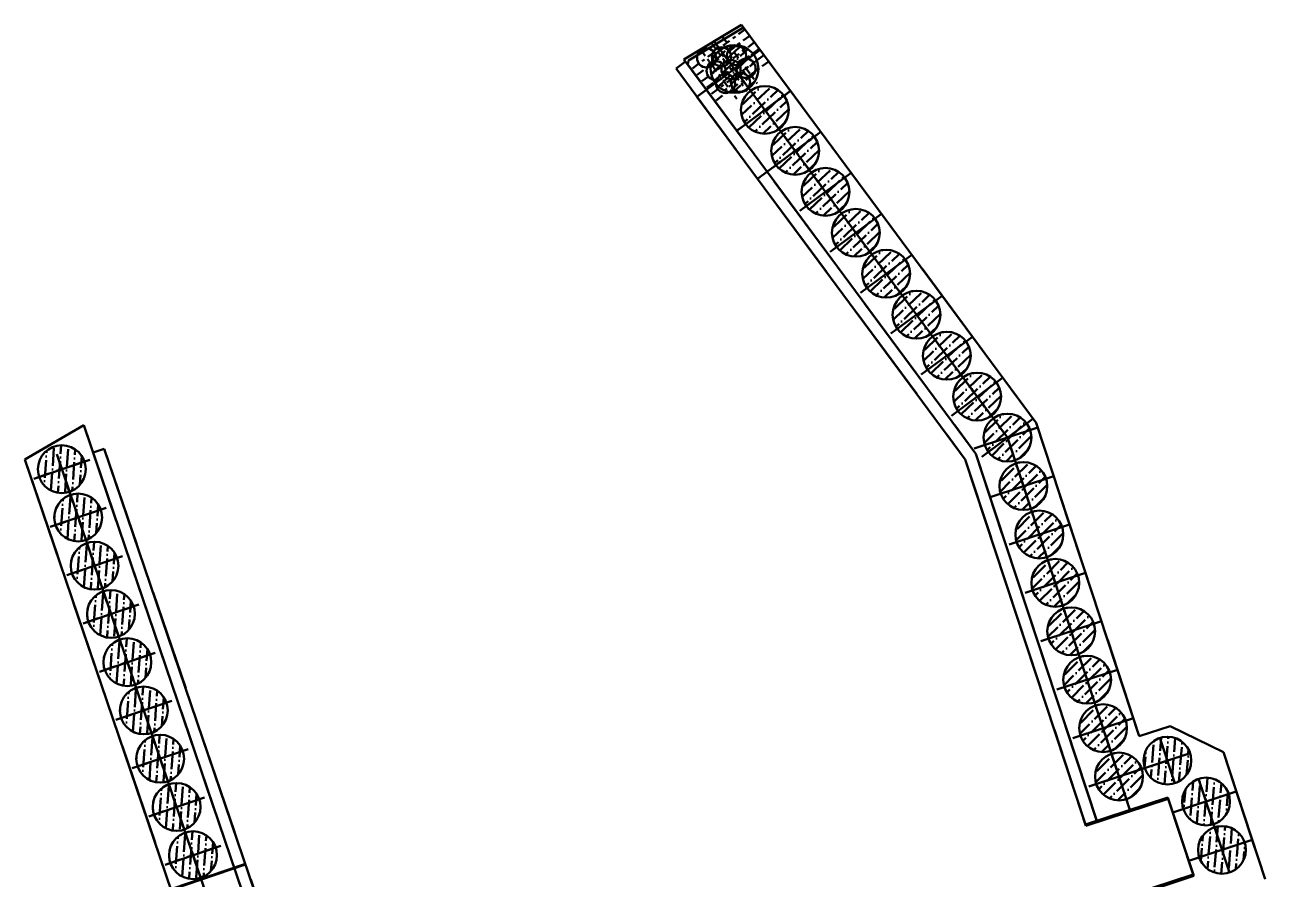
# Model space of a CAD drawing. Extents: x 9773 to 10136, y 10676 to 11757.
# Drawn here: x 10044.08 to 10083.01, y 10863.95 to 10890.78 of the extents above; entities that cross this region are included whole.
import ezdxf

# ---------------------------------------------------------------- set-up
doc = ezdxf.new("R2010")
doc.units = 0
for name, pattern in [('CONTI', [0]), ('DASHDOT', [1, 0.5, -0.25, 0, -0.25]), ('HIDDEN2', [4.7625, 3.175, -1.5875])]:
    doc.linetypes.add(name, pattern=pattern)
for name, color, linetype, lineweight in [('HATCH', 8, 'Continuous', 0), ('OSI', 3, 'DASHDOT', 9), ('SIZE', 142, 'Continuous', 9), ('ПС', 5, 'Continuous', 40)]:
    doc.layers.add(name, color=color, linetype=linetype, lineweight=lineweight)
doc.layers.add('HIDDEN', color=6, linetype='HIDDEN2')
doc.layers.add('PILE_HID', color=40, linetype='CONTI')
pattern_1 = [(45, (94.16533, -237.66918), (0.1178658616, 0.4321748258), [0.555625, -0.111125, 0, -0.111125])]
pattern_2 = [(45, (94.6661, -239.19096), (0.1178658616, 0.4321748258), [0.555625, -0.111125, 0, -0.111125])]
pattern_3 = [(45, (95.16625, -240.71078), (0.1178658616, 0.4321748258), [0.555625, -0.111125, 0, -0.111125])]
pattern_4 = [(45, (95.66639, -242.2306), (0.1178658616, 0.4321748258), [0.555625, -0.111125, 0, -0.111125])]
pattern_5 = [(45, (96.16652, -243.75043), (0.1178658616, 0.4321748258), [0.555625, -0.111125, 0, -0.111125])]
pattern_6 = [(45, (96.66666, -245.27025), (0.1178658616, 0.4321748258), [0.555625, -0.111125, 0, -0.111125])]
pattern_7 = [(45, (97.1668, -246.79007), (0.1178658616, 0.4321748258), [0.555625, -0.111125, 0, -0.111125])]
pattern_8 = [(45, (97.66694, -248.3099), (0.1178658616, 0.4321748258), [0.555625, -0.111125, 0, -0.111125])]
pattern_9 = [(85.3884369, (9690.96962, -4066.02544), (-0.190259895, 0.4055473015), [0.555625, -0.111125, 0, -0.111125])]

# ---------------------------------------------------------------- blocks, each defined once
blk = doc.blocks.new('45245242')
at = {"layer": 'HATCH', "lineweight": 50}
h = blk.add_hatch(dxfattribs=at)
h.set_pattern_fill('ANSI36', color=5, scale=0.07, angle=-1.415)
h.set_pattern_definition([(43.5849728, (-184.89595, 22.47746), (0.128502204, 0.4291324096), [0.555625, -0.111125, 0, -0.111125])])
h.paths.add_polyline_path([(10067.044, 10888.81, 0.306578), (10066.556, 10888.125, 0.095507), (10066.602, 10887.845), (10067.305, 10888.107)])
h.paths.add_polyline_path([(10067.044, 10888.81), (10067.305, 10888.107), (10068.008, 10888.368, 0.414214)])
h.paths.add_polyline_path([(10068.055, 10888.088, 0.095507), (10068.008, 10888.368), (10067.305, 10888.107), (10067.567, 10887.404, 0.306578)])
h.paths.add_polyline_path([(10067.305, 10888.107), (10066.602, 10887.845, 0.414214), (10067.567, 10887.404)])
h = blk.add_hatch(dxfattribs=at)
h.set_pattern_fill('ANSI36', color=5, scale=0.07, angle=-1.415)
h.set_pattern_definition([(43.5849728, (-183.94409, 21.1914), (0.128502204, 0.4291324096), [0.555625, -0.111125, 0, -0.111125])])
h.paths.add_polyline_path([(10067.996, 10887.524, 0.306578), (10067.507, 10886.839, 0.095507), (10067.554, 10886.559), (10068.257, 10886.821)])
h.paths.add_polyline_path([(10067.996, 10887.524), (10068.257, 10886.821), (10068.96, 10887.082, 0.414214)])
h.paths.add_polyline_path([(10069.007, 10886.802, 0.095507), (10068.96, 10887.082), (10068.257, 10886.821), (10068.519, 10886.118, 0.306578)])
h.paths.add_polyline_path([(10068.257, 10886.821), (10067.554, 10886.559, 0.414214), (10068.519, 10886.118)])
h = blk.add_hatch(dxfattribs=at)
h.set_pattern_fill('ANSI36', color=5, scale=0.07, angle=-1.415)
h.set_pattern_definition([(43.5849728, (-182.99222, 19.90534), (0.128502204, 0.4291324096), [0.555625, -0.111125, 0, -0.111125])])
h.paths.add_polyline_path([(10068.948, 10886.238, 0.306578), (10068.459, 10885.553, 0.095507), (10068.506, 10885.273), (10069.209, 10885.535)])
h.paths.add_polyline_path([(10068.948, 10886.238), (10069.209, 10885.535), (10069.912, 10885.796, 0.414214)])
h.paths.add_polyline_path([(10069.959, 10885.516, 0.095507), (10069.912, 10885.796), (10069.209, 10885.535), (10069.471, 10884.832, 0.306578)])
h.paths.add_polyline_path([(10069.209, 10885.535), (10068.506, 10885.273, 0.414214), (10069.471, 10884.832)])
h = blk.add_hatch(dxfattribs=at)
h.set_pattern_fill('ANSI36', color=5, scale=0.07, angle=-1.415)
h.set_pattern_definition([(43.5849728, (-182.04035, 18.61928), (0.128502204, 0.4291324096), [0.555625, -0.111125, 0, -0.111125])])
h.paths.add_polyline_path([(10069.899, 10884.952, 0.306578), (10069.411, 10884.267, 0.095507), (10069.458, 10883.987), (10070.161, 10884.249)])
h.paths.add_polyline_path([(10069.899, 10884.952), (10070.161, 10884.249), (10070.864, 10884.51, 0.414214)])
h.paths.add_polyline_path([(10070.911, 10884.23, 0.095507), (10070.864, 10884.51), (10070.161, 10884.249), (10070.423, 10883.546, 0.306578)])
h.paths.add_polyline_path([(10070.161, 10884.249), (10069.458, 10883.987, 0.414214), (10070.423, 10883.546)])
h = blk.add_hatch(dxfattribs=at)
h.set_pattern_fill('ANSI36', color=5, scale=0.07, angle=-1.415)
h.set_pattern_definition([(43.5849728, (-181.08848, 17.33322), (0.128502204, 0.4291324096), [0.555625, -0.111125, 0, -0.111125])])
h.paths.add_polyline_path([(10070.851, 10883.665, 0.306578), (10070.363, 10882.981, 0.095507), (10070.41, 10882.701), (10071.113, 10882.963)])
h.paths.add_polyline_path([(10070.851, 10883.665), (10071.113, 10882.963), (10071.816, 10883.224, 0.414214)])
h.paths.add_polyline_path([(10071.863, 10882.944, 0.095507), (10071.816, 10883.224), (10071.113, 10882.963), (10071.374, 10882.26, 0.306578)])
h.paths.add_polyline_path([(10071.113, 10882.963), (10070.41, 10882.701, 0.414214), (10071.374, 10882.26)])
h = blk.add_hatch(dxfattribs=at)
h.set_pattern_fill('ANSI36', color=5, scale=0.07, angle=-1.415)
h.set_pattern_definition([(43.5849728, (-180.1366, 16.04717), (0.128502204, 0.4291324096), [0.555625, -0.111125, 0, -0.111125])])
h.paths.add_polyline_path([(10071.803, 10882.379, 0.306578), (10071.315, 10881.695, 0.095507), (10071.362, 10881.415), (10072.065, 10881.677)])
h.paths.add_polyline_path([(10071.803, 10882.379), (10072.065, 10881.677), (10072.768, 10881.938, 0.414214)])
h.paths.add_polyline_path([(10072.815, 10881.658, 0.095507), (10072.768, 10881.938), (10072.065, 10881.677), (10072.326, 10880.974, 0.306578)])
h.paths.add_polyline_path([(10072.065, 10881.677), (10071.362, 10881.415, 0.414214), (10072.326, 10880.974)])
h = blk.add_hatch(dxfattribs=at)
h.set_pattern_fill('ANSI36', color=5, scale=0.07, angle=-1.415)
h.set_pattern_definition([(43.5849728, (-179.18474, 14.7611), (0.128502204, 0.4291324096), [0.555625, -0.111125, 0, -0.111125])])
h.paths.add_polyline_path([(10072.755, 10881.093, 0.306578), (10072.267, 10880.409, 0.095507), (10072.314, 10880.129), (10073.017, 10880.39)])
h.paths.add_polyline_path([(10072.755, 10881.093), (10073.017, 10880.39), (10073.72, 10880.652, 0.414214)])
h.paths.add_polyline_path([(10073.766, 10880.372, 0.095507), (10073.72, 10880.652), (10073.017, 10880.39), (10073.278, 10879.688, 0.306578)])
h.paths.add_polyline_path([(10073.017, 10880.39), (10072.314, 10880.129, 0.414214), (10073.278, 10879.688)])
h = blk.add_hatch(dxfattribs=at)
h.set_pattern_fill('ANSI36', color=5, scale=0.07, angle=-1.415)
h.set_pattern_definition([(43.5849728, (-178.23287, 13.47505), (0.128502204, 0.4291324096), [0.555625, -0.111125, 0, -0.111125])])
h.paths.add_polyline_path([(10073.707, 10879.807, 0.306578), (10073.219, 10879.123, 0.095507), (10073.266, 10878.843), (10073.968, 10879.104)])
h.paths.add_polyline_path([(10073.707, 10879.807), (10073.968, 10879.104), (10074.671, 10879.366, 0.414214)])
h.paths.add_polyline_path([(10074.718, 10879.086, 0.095507), (10074.671, 10879.366), (10073.968, 10879.104), (10074.23, 10878.401, 0.306578)])
h.paths.add_polyline_path([(10073.968, 10879.104), (10073.266, 10878.843, 0.414214), (10074.23, 10878.401)])
h = blk.add_hatch(dxfattribs=at)
h.set_pattern_fill('ANSI36', color=5, scale=0.07)
h.set_pattern_definition(pattern_1)
h.paths.add_polyline_path([(10074.642, 10878.515, 0.306578), (10074.17, 10877.818, 0.095507), (10074.224, 10877.54), (10074.92, 10877.818)])
h.paths.add_polyline_path([(10074.642, 10878.515), (10074.92, 10877.818), (10075.617, 10878.097, 0.414214)])
h.paths.add_polyline_path([(10075.67, 10877.818, 0.095507), (10075.617, 10878.097), (10074.92, 10877.818), (10075.199, 10877.122, 0.306578)])
h.paths.add_polyline_path([(10074.92, 10877.818), (10074.224, 10877.54, 0.414214), (10075.199, 10877.122)])
h = blk.add_hatch(dxfattribs=at)
h.set_pattern_fill('ANSI36', color=5, scale=0.07, angle=40.9708)
h.set_pattern_definition([(85.970761, (587.0208, -469.32095), (-0.194371767, 0.4035926878), [0.555625, -0.111125, 0, -0.111125])])
h.paths.add_polyline_path([(10045.986, 10876.826, 1), (10044.486, 10876.826, 1)])
h = blk.add_hatch(dxfattribs=at)
h.set_pattern_fill('ANSI36', color=5, scale=0.07)
h.set_pattern_definition(pattern_2)
h.paths.add_polyline_path([(10075.142, 10876.993, 0.306578), (10074.671, 10876.297, 0.095507), (10074.725, 10876.018), (10075.421, 10876.297)])
h.paths.add_polyline_path([(10075.142, 10876.993), (10075.421, 10876.297), (10076.117, 10876.575, 0.414214)])
h.paths.add_polyline_path([(10076.171, 10876.297, 0.095507), (10076.117, 10876.575), (10075.421, 10876.297), (10075.7, 10875.6, 0.306578)])
h.paths.add_polyline_path([(10075.421, 10876.297), (10074.725, 10876.018, 0.414214), (10075.7, 10875.6)])
h = blk.add_hatch(dxfattribs=at)
h.set_pattern_fill('ANSI36', color=5, scale=0.07, angle=40.9708)
h.set_pattern_definition([(85.970761, (587.53572, -470.83583), (-0.194371767, 0.4035926878), [0.555625, -0.111125, 0, -0.111125])])
h.paths.add_polyline_path([(10046.5, 10875.311, 1), (10045, 10875.311, 1)])
h = blk.add_hatch(dxfattribs=at)
h.set_pattern_fill('ANSI36', color=5, scale=0.07)
h.set_pattern_definition(pattern_3)
h.paths.add_polyline_path([(10075.642, 10875.473, 0.306578), (10075.171, 10874.777, 0.095507), (10075.225, 10874.498), (10075.921, 10874.777)])
h.paths.add_polyline_path([(10075.642, 10875.473), (10075.921, 10874.777), (10076.618, 10875.056, 0.414214)])
h.paths.add_polyline_path([(10076.671, 10874.777, 0.095507), (10076.618, 10875.056), (10075.921, 10874.777), (10076.2, 10874.08, 0.306578)])
h.paths.add_polyline_path([(10075.921, 10874.777), (10075.225, 10874.498, 0.414214), (10076.2, 10874.08)])
h = blk.add_hatch(dxfattribs=at)
h.set_pattern_fill('ANSI36', color=5, scale=0.07, angle=40.9708)
h.set_pattern_definition([(85.970761, (588.05064, -472.35071), (-0.194371767, 0.4035926878), [0.555625, -0.111125, 0, -0.111125])])
h.paths.add_polyline_path([(10047.015, 10873.796, 1), (10045.515, 10873.796, 1)])
h = blk.add_hatch(dxfattribs=at)
h.set_pattern_fill('ANSI36', color=5, scale=0.07)
h.set_pattern_definition(pattern_4)
h.paths.add_polyline_path([(10076.143, 10873.953, 0.306578), (10075.671, 10873.257, 0.095507), (10075.725, 10872.978), (10076.421, 10873.257)])
h.paths.add_polyline_path([(10076.143, 10873.953), (10076.421, 10873.257), (10077.118, 10873.536, 0.414214)])
h.paths.add_polyline_path([(10077.171, 10873.257, 0.095507), (10077.118, 10873.536), (10076.421, 10873.257), (10076.7, 10872.561, 0.306578)])
h.paths.add_polyline_path([(10076.421, 10873.257), (10075.725, 10872.978, 0.414214), (10076.7, 10872.561)])
h = blk.add_hatch(dxfattribs=at)
h.set_pattern_fill('ANSI36', color=5, scale=0.07, angle=40.9708)
h.set_pattern_definition([(85.970761, (588.56555, -473.8656), (-0.194371767, 0.4035926878), [0.555625, -0.111125, 0, -0.111125])])
h.paths.add_polyline_path([(10047.53, 10872.281, 1), (10046.03, 10872.281, 1)])
h = blk.add_hatch(dxfattribs=at)
h.set_pattern_fill('ANSI36', color=5, scale=0.07)
h.set_pattern_definition(pattern_5)
h.paths.add_polyline_path([(10076.643, 10872.433, 0.306578), (10076.172, 10871.737, 0.095507), (10076.225, 10871.458), (10076.922, 10871.737)])
h.paths.add_polyline_path([(10076.643, 10872.433), (10076.922, 10871.737), (10077.618, 10872.016, 0.414214)])
h.paths.add_polyline_path([(10077.672, 10871.737, 0.095507), (10077.618, 10872.016), (10076.922, 10871.737), (10077.2, 10871.041, 0.306578)])
h.paths.add_polyline_path([(10076.922, 10871.737), (10076.225, 10871.458, 0.414214), (10077.2, 10871.041)])
h = blk.add_hatch(dxfattribs=at)
h.set_pattern_fill('ANSI36', color=5, scale=0.07, angle=40.9708)
h.set_pattern_definition([(85.970761, (589.08047, -475.38047), (-0.194371767, 0.4035926878), [0.555625, -0.111125, 0, -0.111125])])
h.paths.add_polyline_path([(10048.045, 10870.766, 1), (10046.545, 10870.766, 1)])
h = blk.add_hatch(dxfattribs=at)
h.set_pattern_fill('ANSI36', color=5, scale=0.07)
h.set_pattern_definition(pattern_6)
h.paths.add_polyline_path([(10077.143, 10870.914, 0.306578), (10076.672, 10870.217, 0.095507), (10076.725, 10869.938), (10077.422, 10870.217)])
h.paths.add_polyline_path([(10077.143, 10870.914), (10077.422, 10870.217), (10078.118, 10870.496, 0.414214)])
h.paths.add_polyline_path([(10078.172, 10870.217, 0.095507), (10078.118, 10870.496), (10077.422, 10870.217), (10077.7, 10869.521, 0.306578)])
h.paths.add_polyline_path([(10077.422, 10870.217), (10076.725, 10869.938, 0.414214), (10077.7, 10869.521)])
h = blk.add_hatch(dxfattribs=at)
h.set_pattern_fill('ANSI36', color=5, scale=0.07, angle=40.9708)
h.set_pattern_definition([(85.970761, (589.59539, -476.89535), (-0.194371767, 0.4035926878), [0.555625, -0.111125, 0, -0.111125])])
h.paths.add_polyline_path([(10048.56, 10869.252, 1), (10047.06, 10869.252, 1)])
h = blk.add_hatch(dxfattribs=at)
h.set_pattern_fill('ANSI36', color=5, scale=0.07)
h.set_pattern_definition(pattern_7)
h.paths.add_polyline_path([(10077.643, 10869.394, 0.306578), (10077.172, 10868.697, 0.095507), (10077.226, 10868.419), (10077.922, 10868.697)])
h.paths.add_polyline_path([(10077.643, 10869.394), (10077.922, 10868.697), (10078.618, 10868.976, 0.414214)])
h.paths.add_polyline_path([(10078.672, 10868.697, 0.095507), (10078.618, 10868.976), (10077.922, 10868.697), (10078.201, 10868.001, 0.306578)])
h.paths.add_polyline_path([(10077.922, 10868.697), (10077.226, 10868.419, 0.414214), (10078.201, 10868.001)])
h = blk.add_hatch(dxfattribs=at)
h.set_pattern_fill('ANSI36', color=5, scale=0.07, angle=40.9708)
h.set_pattern_definition([(85.970761, (590.1103, -478.41023), (-0.194371767, 0.4035926878), [0.555625, -0.111125, 0, -0.111125])])
h.paths.add_polyline_path([(10049.075, 10867.737, 1), (10047.575, 10867.737, 1)])
h = blk.add_hatch(dxfattribs=at)
h.set_pattern_fill('ANSI36', color=5, scale=0.07, angle=40.3884)
h.set_pattern_definition(pattern_9)
h.paths.add_polyline_path([(10079.703, 10868.389, -0.306578), (10080.513, 10868.164, -0.095507), (10080.653, 10867.917), (10079.942, 10867.678)])
h.paths.add_polyline_path([(10079.703, 10868.389), (10079.942, 10867.678), (10079.231, 10867.439, -0.414214)])
h.paths.add_polyline_path([(10079.371, 10867.192, -0.095507), (10079.231, 10867.439), (10079.942, 10867.678), (10080.181, 10866.967, -0.306578)])
h.paths.add_polyline_path([(10079.942, 10867.678), (10080.653, 10867.917, -0.414214), (10080.181, 10866.967)])
h = blk.add_hatch(dxfattribs=at)
h.set_pattern_fill('ANSI36', color=5, scale=0.07)
h.set_pattern_definition(pattern_8)
h.paths.add_polyline_path([(10078.143, 10867.874, 0.306578), (10077.672, 10867.178, 0.095507), (10077.726, 10866.899), (10078.422, 10867.178)])
h.paths.add_polyline_path([(10078.143, 10867.874), (10078.422, 10867.178), (10079.118, 10867.456, 0.414214)])
h.paths.add_polyline_path([(10079.172, 10867.178, 0.095507), (10079.118, 10867.456), (10078.422, 10867.178), (10078.701, 10866.481, 0.306578)])
h.paths.add_polyline_path([(10078.422, 10867.178), (10077.726, 10866.899, 0.414214), (10078.701, 10866.481)])
h = blk.add_hatch(dxfattribs=at)
h.set_pattern_fill('ANSI36', color=5, scale=0.07, angle=40.9708)
h.set_pattern_definition([(85.970761, (590.62522, -479.92511), (-0.194371767, 0.4035926878), [0.555625, -0.111125, 0, -0.111125])])
h.paths.add_polyline_path([(10049.59, 10866.222, 1), (10048.09, 10866.222, 1)])
h = blk.add_hatch(dxfattribs=at)
h.set_pattern_fill('ANSI36', color=5, scale=0.07, angle=40.3884)
h.set_pattern_definition(pattern_9)
h.paths.add_polyline_path([(10080.916, 10867.103, -0.306578), (10081.726, 10866.878, -0.095507), (10081.865, 10866.631), (10081.154, 10866.392)])
h.paths.add_polyline_path([(10080.916, 10867.103), (10081.154, 10866.392), (10080.443, 10866.154, -0.414214)])
h.paths.add_polyline_path([(10080.583, 10865.906, -0.095507), (10080.443, 10866.154), (10081.154, 10866.392), (10081.393, 10865.681, -0.306578)])
h.paths.add_polyline_path([(10081.154, 10866.392), (10081.865, 10866.631, -0.414214), (10081.393, 10865.681)])
h = blk.add_hatch(dxfattribs=at)
h.set_pattern_fill('ANSI36', color=5, scale=0.07, angle=40.9708)
h.set_pattern_definition([(85.970761, (591.14014, -481.44), (-0.194371767, 0.4035926878), [0.555625, -0.111125, 0, -0.111125])])
h.paths.add_polyline_path([(10050.105, 10864.707, 1), (10048.605, 10864.707, 1)])
h = blk.add_hatch(dxfattribs=at)
h.set_pattern_fill('ANSI36', color=5, scale=0.07, angle=40.3884)
h.set_pattern_definition(pattern_9)
h.paths.add_polyline_path([(10081.416, 10865.584, -0.306578), (10082.226, 10865.359, -0.095507), (10082.365, 10865.111), (10081.654, 10864.873)])
h.paths.add_polyline_path([(10081.416, 10865.584), (10081.654, 10864.873), (10080.944, 10864.634, -0.414214)])
h.paths.add_polyline_path([(10081.083, 10864.387, -0.095507), (10080.944, 10864.634), (10081.654, 10864.873), (10081.893, 10864.162, -0.306578)])
h.paths.add_polyline_path([(10081.654, 10864.873), (10082.365, 10865.111, -0.414214), (10081.893, 10864.162)])
at = {"layer": 'HIDDEN', "color": 5, "lineweight": 50}
for p, q in [((10064.766, 10889.689), (10066.572, 10890.779)), ((10066.572, 10890.779), (10075.82, 10878.284)), ((10064.815, 10889.623), (10064.518, 10889.402)), ((10064.766, 10889.689), (10073.931, 10877.306)), ((10064.518, 10889.402), (10073.598, 10877.134)), ((10079.059, 10868.44), (10075.82, 10878.284)), ((10044.075, 10877.133), (10045.926, 10878.213)), ((10045.926, 10878.213), (10073.369, 10797.475)), ((10046.22, 10877.348), (10046.57, 10877.467)), ((10046.57, 10877.467), (10073.346, 10798.693)), ((10044.075, 10877.133), (10070.708, 10798.779)), ((10077.385, 10865.626), (10073.598, 10877.134)), ((10077.737, 10865.741), (10073.931, 10877.306)), ((10080.028, 10868.759), (10079.059, 10868.44)), ((10080.028, 10868.759), (10081.698, 10867.94)), ((10081.698, 10867.94), (10083.011, 10863.95)), ((10079.969, 10866.476), (10077.385, 10865.626)), ((10080.75, 10864.101), (10079.969, 10866.476)), ((10048.662, 10863.637), (10051.001, 10864.432)), ((10048.669, 10863.618), (10051.007, 10864.413)), ((10080.75, 10864.101), (10078.166, 10863.251))]:
    blk.add_line(p, q, dxfattribs=at)
at = {"layer": 'OSI', "color": 5, "lineweight": 50, "ltscale": 0.5}
for p, q in [((10066.681, 10890.631), (10064.993, 10889.381)), ((10066.83, 10890.43), (10065.142, 10889.181)), ((10065.97, 10890.415), (10067.068, 10888.932)), ((10065.282, 10890), (10066.425, 10888.456)), ((10066.979, 10890.229), (10065.291, 10888.98)), ((10067.128, 10890.028), (10065.44, 10888.779)), ((10065.626, 10890.208), (10066.746, 10888.694)), ((10065.712, 10890.26), (10074.92, 10877.818)), ((10067.276, 10889.827), (10065.588, 10888.578)), ((10067.425, 10889.626), (10065.737, 10888.377)), ((10068.109, 10888.702), (10066.423, 10887.453)), ((10069.061, 10887.416), (10067.076, 10885.946))]:
    blk.add_line(p, q, dxfattribs=at)
at = {"layer": 'OSI', "color": 5, "lineweight": 50, "ltscale": 5}
for p, q in [((10070.013, 10886.13), (10068.405, 10884.94)), ((10070.965, 10884.844), (10069.357, 10883.654)), ((10071.917, 10883.557), (10070.309, 10882.368)), ((10072.869, 10882.271), (10071.261, 10881.082)), ((10073.82, 10880.985), (10072.213, 10879.796)), ((10074.767, 10879.695), (10073.159, 10878.505)), ((10075.718, 10878.409), (10074.111, 10877.219)), ((10073.875, 10877.474), (10075.87, 10878.131)), ((10078.766, 10866.133), (10074.92, 10877.818)), ((10074.376, 10875.953), (10076.371, 10876.609)), ((10074.971, 10874.464), (10076.871, 10875.089)), ((10075.472, 10872.944), (10077.371, 10873.569)), ((10075.972, 10871.424), (10077.871, 10872.05)), ((10076.472, 10869.905), (10078.372, 10870.53)), ((10076.972, 10868.385), (10078.872, 10869.01)), ((10077.472, 10866.865), (10080.654, 10867.912))]:
    blk.add_line(p, q, dxfattribs=at)
at = {"layer": 'OSI', "color": 5, "lineweight": 50}
for p, q in [((10044.36, 10876.528), (10046.111, 10877.124)), ((10045.076, 10877.295), (10072.328, 10797.121)), ((10044.875, 10875.013), (10046.626, 10875.609)), ((10045.39, 10873.499), (10047.141, 10874.094)), ((10045.905, 10871.984), (10047.656, 10872.579)), ((10046.419, 10870.469), (10048.171, 10871.064)), ((10046.934, 10868.954), (10048.686, 10869.549)), ((10047.449, 10867.439), (10049.201, 10868.034)), ((10047.964, 10865.924), (10049.716, 10866.52)), ((10048.479, 10864.409), (10050.231, 10865.005))]:
    blk.add_line(p, q, dxfattribs=at)
at = {"layer": 'OSI', "color": 5, "lineweight": 50, "ltscale": 10}
for p, q in [((10079.707, 10868.39), (10080.176, 10866.965)), ((10080.92, 10867.105), (10081.889, 10864.16)), ((10082.104, 10866.705), (10080.109, 10866.049)), ((10082.604, 10865.185), (10080.61, 10864.529))]:
    blk.add_line(p, q, dxfattribs=at)
at = {"layer": 'PILE_HID', "color": 5, "lineweight": 50}
for centre in [(10065.476, 10889.738), (10065.946, 10889.775), (10066.416, 10889.812), (10065.773, 10889.337), (10066.243, 10889.374), (10066.714, 10889.411), (10066.071, 10888.935), (10066.541, 10888.972)]:
    blk.add_circle(centre, 0.3, dxfattribs=at)
at = {"layer": 'PILE_HID', "color": 5, "lineweight": 50, "ltscale": 100}
for centre in [(10067.305, 10888.107), (10068.257, 10886.821), (10069.209, 10885.535), (10070.161, 10884.249), (10071.113, 10882.963), (10072.065, 10881.677), (10073.017, 10880.39), (10073.968, 10879.104), (10074.92, 10877.818), (10045.236, 10876.826), (10075.421, 10876.297), (10045.75, 10875.311), (10075.921, 10874.777), (10046.265, 10873.796), (10076.421, 10873.257), (10046.78, 10872.281), (10076.922, 10871.737), (10047.295, 10870.766), (10077.422, 10870.217), (10047.81, 10869.252), (10077.922, 10868.697), (10048.325, 10867.737), (10079.942, 10867.678), (10078.422, 10867.178), (10048.84, 10866.222), (10081.154, 10866.392), (10049.355, 10864.707), (10081.654, 10864.873)]:
    blk.add_circle(centre, 0.75, dxfattribs=at)

msp = doc.modelspace()

# ---------------------------------------------------------------- hatches: boundary and pattern name
at = {"layer": 'ПС', "lineweight": 50}
h = msp.add_hatch(dxfattribs=at)
h.set_pattern_fill('ANSI36', color=5, scale=0.07, angle=-1.415)
h.set_pattern_definition([(43.5849728, (-185.84782, 23.76351), (0.128502204, 0.4291324096), [0.555625, -0.111125, 0, -0.111125])])
h.paths.add_polyline_path([(10066.092, 10890.096, 0.306578), (10065.604, 10889.411, 0.095507), (10065.651, 10889.131), (10066.354, 10889.393)])
h.paths.add_polyline_path([(10066.092, 10890.096), (10066.354, 10889.393), (10067.056, 10889.654, 0.414214)])
h.paths.add_polyline_path([(10067.103, 10889.374, 0.095507), (10067.056, 10889.654), (10066.354, 10889.393), (10066.615, 10888.69, 0.306578)])
h.paths.add_polyline_path([(10066.354, 10889.393), (10065.651, 10889.131, 0.414214), (10066.615, 10888.69)])
h = msp.add_hatch(dxfattribs=at)
h.set_pattern_fill('ANSI36', color=5, scale=0.07, angle=-1.415)
h.set_pattern_definition([(43.5849728, (-184.89595, 22.47746), (0.128502204, 0.4291324096), [0.555625, -0.111125, 0, -0.111125])])
h.paths.add_polyline_path([(10067.044, 10888.81, 0.306578), (10066.556, 10888.125, 0.095507), (10066.602, 10887.845), (10067.305, 10888.107)])
h.paths.add_polyline_path([(10067.044, 10888.81), (10067.305, 10888.107), (10068.008, 10888.368, 0.414214)])
h.paths.add_polyline_path([(10068.055, 10888.088, 0.095507), (10068.008, 10888.368), (10067.305, 10888.107), (10067.567, 10887.404, 0.306578)])
h.paths.add_polyline_path([(10067.305, 10888.107), (10066.602, 10887.845, 0.414214), (10067.567, 10887.404)])
h = msp.add_hatch(dxfattribs=at)
h.set_pattern_fill('ANSI36', color=5, scale=0.07, angle=-1.415)
h.set_pattern_definition([(43.5849728, (-183.94409, 21.1914), (0.128502204, 0.4291324096), [0.555625, -0.111125, 0, -0.111125])])
h.paths.add_polyline_path([(10067.996, 10887.524, 0.306578), (10067.507, 10886.839, 0.095507), (10067.554, 10886.559), (10068.257, 10886.821)])
h.paths.add_polyline_path([(10067.996, 10887.524), (10068.257, 10886.821), (10068.96, 10887.082, 0.414214)])
h.paths.add_polyline_path([(10069.007, 10886.802, 0.095507), (10068.96, 10887.082), (10068.257, 10886.821), (10068.519, 10886.118, 0.306578)])
h.paths.add_polyline_path([(10068.257, 10886.821), (10067.554, 10886.559, 0.414214), (10068.519, 10886.118)])
h = msp.add_hatch(dxfattribs=at)
h.set_pattern_fill('ANSI36', color=5, scale=0.07, angle=-1.415)
h.set_pattern_definition([(43.5849728, (-182.99222, 19.90534), (0.128502204, 0.4291324096), [0.555625, -0.111125, 0, -0.111125])])
h.paths.add_polyline_path([(10068.948, 10886.238, 0.306578), (10068.459, 10885.553, 0.095507), (10068.506, 10885.273), (10069.209, 10885.535)])
h.paths.add_polyline_path([(10068.948, 10886.238), (10069.209, 10885.535), (10069.912, 10885.796, 0.414214)])
h.paths.add_polyline_path([(10069.959, 10885.516, 0.095507), (10069.912, 10885.796), (10069.209, 10885.535), (10069.471, 10884.832, 0.306578)])
h.paths.add_polyline_path([(10069.209, 10885.535), (10068.506, 10885.273, 0.414214), (10069.471, 10884.832)])
h = msp.add_hatch(dxfattribs=at)
h.set_pattern_fill('ANSI36', color=5, scale=0.07, angle=-1.415)
h.set_pattern_definition([(43.5849728, (-182.04035, 18.61928), (0.128502204, 0.4291324096), [0.555625, -0.111125, 0, -0.111125])])
h.paths.add_polyline_path([(10069.899, 10884.952, 0.306578), (10069.411, 10884.267, 0.095507), (10069.458, 10883.987), (10070.161, 10884.249)])
h.paths.add_polyline_path([(10069.899, 10884.952), (10070.161, 10884.249), (10070.864, 10884.51, 0.414214)])
h.paths.add_polyline_path([(10070.911, 10884.23, 0.095507), (10070.864, 10884.51), (10070.161, 10884.249), (10070.423, 10883.546, 0.306578)])
h.paths.add_polyline_path([(10070.161, 10884.249), (10069.458, 10883.987, 0.414214), (10070.423, 10883.546)])
h = msp.add_hatch(dxfattribs=at)
h.set_pattern_fill('ANSI36', color=5, scale=0.07, angle=-1.415)
h.set_pattern_definition([(43.5849728, (-181.08848, 17.33322), (0.128502204, 0.4291324096), [0.555625, -0.111125, 0, -0.111125])])
h.paths.add_polyline_path([(10070.851, 10883.665, 0.306578), (10070.363, 10882.981, 0.095507), (10070.41, 10882.701), (10071.113, 10882.963)])
h.paths.add_polyline_path([(10070.851, 10883.665), (10071.113, 10882.963), (10071.816, 10883.224, 0.414214)])
h.paths.add_polyline_path([(10071.863, 10882.944, 0.095507), (10071.816, 10883.224), (10071.113, 10882.963), (10071.374, 10882.26, 0.306578)])
h.paths.add_polyline_path([(10071.113, 10882.963), (10070.41, 10882.701, 0.414214), (10071.374, 10882.26)])
h = msp.add_hatch(dxfattribs=at)
h.set_pattern_fill('ANSI36', color=5, scale=0.07, angle=-1.415)
h.set_pattern_definition([(43.5849728, (-180.1366, 16.04717), (0.128502204, 0.4291324096), [0.555625, -0.111125, 0, -0.111125])])
h.paths.add_polyline_path([(10071.803, 10882.379, 0.306578), (10071.315, 10881.695, 0.095507), (10071.362, 10881.415), (10072.065, 10881.677)])
h.paths.add_polyline_path([(10071.803, 10882.379), (10072.065, 10881.677), (10072.768, 10881.938, 0.414214)])
h.paths.add_polyline_path([(10072.815, 10881.658, 0.095507), (10072.768, 10881.938), (10072.065, 10881.677), (10072.326, 10880.974, 0.306578)])
h.paths.add_polyline_path([(10072.065, 10881.677), (10071.362, 10881.415, 0.414214), (10072.326, 10880.974)])
h = msp.add_hatch(dxfattribs=at)
h.set_pattern_fill('ANSI36', color=5, scale=0.07, angle=-1.415)
h.set_pattern_definition([(43.5849728, (-179.18474, 14.7611), (0.128502204, 0.4291324096), [0.555625, -0.111125, 0, -0.111125])])
h.paths.add_polyline_path([(10072.755, 10881.093, 0.306578), (10072.267, 10880.409, 0.095507), (10072.314, 10880.129), (10073.017, 10880.39)])
h.paths.add_polyline_path([(10072.755, 10881.093), (10073.017, 10880.39), (10073.72, 10880.652, 0.414214)])
h.paths.add_polyline_path([(10073.766, 10880.372, 0.095507), (10073.72, 10880.652), (10073.017, 10880.39), (10073.278, 10879.688, 0.306578)])
h.paths.add_polyline_path([(10073.017, 10880.39), (10072.314, 10880.129, 0.414214), (10073.278, 10879.688)])
h = msp.add_hatch(dxfattribs=at)
h.set_pattern_fill('ANSI36', color=5, scale=0.07, angle=-1.415)
h.set_pattern_definition([(43.5849728, (-178.23287, 13.47505), (0.128502204, 0.4291324096), [0.555625, -0.111125, 0, -0.111125])])
h.paths.add_polyline_path([(10073.707, 10879.807, 0.306578), (10073.219, 10879.123, 0.095507), (10073.266, 10878.843), (10073.968, 10879.104)])
h.paths.add_polyline_path([(10073.707, 10879.807), (10073.968, 10879.104), (10074.671, 10879.366, 0.414214)])
h.paths.add_polyline_path([(10074.718, 10879.086, 0.095507), (10074.671, 10879.366), (10073.968, 10879.104), (10074.23, 10878.401, 0.306578)])
h.paths.add_polyline_path([(10073.968, 10879.104), (10073.266, 10878.843, 0.414214), (10074.23, 10878.401)])
h = msp.add_hatch(dxfattribs=at)
h.set_pattern_fill('ANSI36', color=5, scale=0.07)
h.set_pattern_definition(pattern_1)
h.paths.add_polyline_path([(10074.642, 10878.515, 0.306578), (10074.17, 10877.818, 0.095507), (10074.224, 10877.54), (10074.92, 10877.818)])
h.paths.add_polyline_path([(10074.642, 10878.515), (10074.92, 10877.818), (10075.617, 10878.097, 0.414214)])
h.paths.add_polyline_path([(10075.67, 10877.818, 0.095507), (10075.617, 10878.097), (10074.92, 10877.818), (10075.199, 10877.122, 0.306578)])
h.paths.add_polyline_path([(10074.92, 10877.818), (10074.224, 10877.54, 0.414214), (10075.199, 10877.122)])
h = msp.add_hatch(dxfattribs=at)
h.set_pattern_fill('ANSI36', color=5, scale=0.07, angle=40.9708)
h.set_pattern_definition([(85.970761, (587.0208, -469.32095), (-0.194371767, 0.4035926878), [0.555625, -0.111125, 0, -0.111125])])
h.paths.add_polyline_path([(10045.986, 10876.826, 1), (10044.486, 10876.826, 1)])
h = msp.add_hatch(dxfattribs=at)
h.set_pattern_fill('ANSI36', color=5, scale=0.07)
h.set_pattern_definition(pattern_2)
h.paths.add_polyline_path([(10075.142, 10876.993, 0.306578), (10074.671, 10876.297, 0.095507), (10074.725, 10876.018), (10075.421, 10876.297)])
h.paths.add_polyline_path([(10075.142, 10876.993), (10075.421, 10876.297), (10076.117, 10876.575, 0.414214)])
h.paths.add_polyline_path([(10076.171, 10876.297, 0.095507), (10076.117, 10876.575), (10075.421, 10876.297), (10075.7, 10875.6, 0.306578)])
h.paths.add_polyline_path([(10075.421, 10876.297), (10074.725, 10876.018, 0.414214), (10075.7, 10875.6)])
h = msp.add_hatch(dxfattribs=at)
h.set_pattern_fill('ANSI36', color=5, scale=0.07, angle=40.9708)
h.set_pattern_definition([(85.970761, (587.53572, -470.83583), (-0.194371767, 0.4035926878), [0.555625, -0.111125, 0, -0.111125])])
h.paths.add_polyline_path([(10046.5, 10875.311, 1), (10045, 10875.311, 1)])
h = msp.add_hatch(dxfattribs=at)
h.set_pattern_fill('ANSI36', color=5, scale=0.07)
h.set_pattern_definition(pattern_3)
h.paths.add_polyline_path([(10075.642, 10875.473, 0.306578), (10075.171, 10874.777, 0.095507), (10075.225, 10874.498), (10075.921, 10874.777)])
h.paths.add_polyline_path([(10075.642, 10875.473), (10075.921, 10874.777), (10076.618, 10875.056, 0.414214)])
h.paths.add_polyline_path([(10076.671, 10874.777, 0.095507), (10076.618, 10875.056), (10075.921, 10874.777), (10076.2, 10874.08, 0.306578)])
h.paths.add_polyline_path([(10075.921, 10874.777), (10075.225, 10874.498, 0.414214), (10076.2, 10874.08)])
h = msp.add_hatch(dxfattribs=at)
h.set_pattern_fill('ANSI36', color=5, scale=0.07, angle=40.9708)
h.set_pattern_definition([(85.970761, (588.05064, -472.35071), (-0.194371767, 0.4035926878), [0.555625, -0.111125, 0, -0.111125])])
h.paths.add_polyline_path([(10047.015, 10873.796, 1), (10045.515, 10873.796, 1)])
h = msp.add_hatch(dxfattribs=at)
h.set_pattern_fill('ANSI36', color=5, scale=0.07)
h.set_pattern_definition(pattern_4)
h.paths.add_polyline_path([(10076.143, 10873.953, 0.306578), (10075.671, 10873.257, 0.095507), (10075.725, 10872.978), (10076.421, 10873.257)])
h.paths.add_polyline_path([(10076.143, 10873.953), (10076.421, 10873.257), (10077.118, 10873.536, 0.414214)])
h.paths.add_polyline_path([(10077.171, 10873.257, 0.095507), (10077.118, 10873.536), (10076.421, 10873.257), (10076.7, 10872.561, 0.306578)])
h.paths.add_polyline_path([(10076.421, 10873.257), (10075.725, 10872.978, 0.414214), (10076.7, 10872.561)])
h = msp.add_hatch(dxfattribs=at)
h.set_pattern_fill('ANSI36', color=5, scale=0.07, angle=40.9708)
h.set_pattern_definition([(85.970761, (588.56555, -473.8656), (-0.194371767, 0.4035926878), [0.555625, -0.111125, 0, -0.111125])])
h.paths.add_polyline_path([(10047.53, 10872.281, 1), (10046.03, 10872.281, 1)])
h = msp.add_hatch(dxfattribs=at)
h.set_pattern_fill('ANSI36', color=5, scale=0.07)
h.set_pattern_definition(pattern_5)
h.paths.add_polyline_path([(10076.643, 10872.433, 0.306578), (10076.172, 10871.737, 0.095507), (10076.225, 10871.458), (10076.922, 10871.737)])
h.paths.add_polyline_path([(10076.643, 10872.433), (10076.922, 10871.737), (10077.618, 10872.016, 0.414214)])
h.paths.add_polyline_path([(10077.672, 10871.737, 0.095507), (10077.618, 10872.016), (10076.922, 10871.737), (10077.2, 10871.041, 0.306578)])
h.paths.add_polyline_path([(10076.922, 10871.737), (10076.225, 10871.458, 0.414214), (10077.2, 10871.041)])
h = msp.add_hatch(dxfattribs=at)
h.set_pattern_fill('ANSI36', color=5, scale=0.07, angle=40.9708)
h.set_pattern_definition([(85.970761, (589.08047, -475.38047), (-0.194371767, 0.4035926878), [0.555625, -0.111125, 0, -0.111125])])
h.paths.add_polyline_path([(10048.045, 10870.766, 1), (10046.545, 10870.766, 1)])
h = msp.add_hatch(dxfattribs=at)
h.set_pattern_fill('ANSI36', color=5, scale=0.07)
h.set_pattern_definition(pattern_6)
h.paths.add_polyline_path([(10077.143, 10870.914, 0.306578), (10076.672, 10870.217, 0.095507), (10076.725, 10869.938), (10077.422, 10870.217)])
h.paths.add_polyline_path([(10077.143, 10870.914), (10077.422, 10870.217), (10078.118, 10870.496, 0.414214)])
h.paths.add_polyline_path([(10078.172, 10870.217, 0.095507), (10078.118, 10870.496), (10077.422, 10870.217), (10077.7, 10869.521, 0.306578)])
h.paths.add_polyline_path([(10077.422, 10870.217), (10076.725, 10869.938, 0.414214), (10077.7, 10869.521)])
h = msp.add_hatch(dxfattribs=at)
h.set_pattern_fill('ANSI36', color=5, scale=0.07, angle=40.9708)
h.set_pattern_definition([(85.970761, (589.59539, -476.89535), (-0.194371767, 0.4035926878), [0.555625, -0.111125, 0, -0.111125])])
h.paths.add_polyline_path([(10048.56, 10869.252, 1), (10047.06, 10869.252, 1)])
h = msp.add_hatch(dxfattribs=at)
h.set_pattern_fill('ANSI36', color=5, scale=0.07)
h.set_pattern_definition(pattern_7)
h.paths.add_polyline_path([(10077.643, 10869.394, 0.306578), (10077.172, 10868.697, 0.095507), (10077.226, 10868.419), (10077.922, 10868.697)])
h.paths.add_polyline_path([(10077.643, 10869.394), (10077.922, 10868.697), (10078.618, 10868.976, 0.414214)])
h.paths.add_polyline_path([(10078.672, 10868.697, 0.095507), (10078.618, 10868.976), (10077.922, 10868.697), (10078.201, 10868.001, 0.306578)])
h.paths.add_polyline_path([(10077.922, 10868.697), (10077.226, 10868.419, 0.414214), (10078.201, 10868.001)])
h = msp.add_hatch(dxfattribs=at)
h.set_pattern_fill('ANSI36', color=5, scale=0.07, angle=40.9708)
h.set_pattern_definition([(85.970761, (590.1103, -478.41023), (-0.194371767, 0.4035926878), [0.555625, -0.111125, 0, -0.111125])])
h.paths.add_polyline_path([(10049.075, 10867.737, 1), (10047.575, 10867.737, 1)])
h = msp.add_hatch(dxfattribs=at)
h.set_pattern_fill('ANSI36', color=5, scale=0.07, angle=40.3884)
h.set_pattern_definition(pattern_9)
h.paths.add_polyline_path([(10079.703, 10868.389, -0.306578), (10080.513, 10868.164, -0.095507), (10080.653, 10867.917), (10079.942, 10867.678)])
h.paths.add_polyline_path([(10079.703, 10868.389), (10079.942, 10867.678), (10079.231, 10867.439, -0.414214)])
h.paths.add_polyline_path([(10079.371, 10867.192, -0.095507), (10079.231, 10867.439), (10079.942, 10867.678), (10080.181, 10866.967, -0.306578)])
h.paths.add_polyline_path([(10079.942, 10867.678), (10080.653, 10867.917, -0.414214), (10080.181, 10866.967)])
h = msp.add_hatch(dxfattribs=at)
h.set_pattern_fill('ANSI36', color=5, scale=0.07)
h.set_pattern_definition(pattern_8)
h.paths.add_polyline_path([(10078.143, 10867.874, 0.306578), (10077.672, 10867.178, 0.095507), (10077.726, 10866.899), (10078.422, 10867.178)])
h.paths.add_polyline_path([(10078.143, 10867.874), (10078.422, 10867.178), (10079.118, 10867.456, 0.414214)])
h.paths.add_polyline_path([(10079.172, 10867.178, 0.095507), (10079.118, 10867.456), (10078.422, 10867.178), (10078.701, 10866.481, 0.306578)])
h.paths.add_polyline_path([(10078.422, 10867.178), (10077.726, 10866.899, 0.414214), (10078.701, 10866.481)])
h = msp.add_hatch(dxfattribs=at)
h.set_pattern_fill('ANSI36', color=5, scale=0.07, angle=40.9708)
h.set_pattern_definition([(85.970761, (590.62522, -479.92511), (-0.194371767, 0.4035926878), [0.555625, -0.111125, 0, -0.111125])])
h.paths.add_polyline_path([(10049.59, 10866.222, 1), (10048.09, 10866.222, 1)])
h = msp.add_hatch(dxfattribs=at)
h.set_pattern_fill('ANSI36', color=5, scale=0.07, angle=40.3884)
h.set_pattern_definition(pattern_9)
h.paths.add_polyline_path([(10080.916, 10867.103, -0.306578), (10081.726, 10866.878, -0.095507), (10081.865, 10866.631), (10081.154, 10866.392)])
h.paths.add_polyline_path([(10080.916, 10867.103), (10081.154, 10866.392), (10080.443, 10866.154, -0.414214)])
h.paths.add_polyline_path([(10080.583, 10865.906, -0.095507), (10080.443, 10866.154), (10081.154, 10866.392), (10081.393, 10865.681, -0.306578)])
h.paths.add_polyline_path([(10081.154, 10866.392), (10081.865, 10866.631, -0.414214), (10081.393, 10865.681)])
h = msp.add_hatch(dxfattribs=at)
h.set_pattern_fill('ANSI36', color=5, scale=0.07, angle=40.9708)
h.set_pattern_definition([(85.970761, (591.14014, -481.44), (-0.194371767, 0.4035926878), [0.555625, -0.111125, 0, -0.111125])])
h.paths.add_polyline_path([(10050.105, 10864.707, 1), (10048.605, 10864.707, 1)])
h = msp.add_hatch(dxfattribs=at)
h.set_pattern_fill('ANSI36', color=5, scale=0.07, angle=40.3884)
h.set_pattern_definition(pattern_9)
h.paths.add_polyline_path([(10081.416, 10865.584, -0.306578), (10082.226, 10865.359, -0.095507), (10082.365, 10865.111), (10081.654, 10864.873)])
h.paths.add_polyline_path([(10081.416, 10865.584), (10081.654, 10864.873), (10080.944, 10864.634, -0.414214)])
h.paths.add_polyline_path([(10081.083, 10864.387, -0.095507), (10080.944, 10864.634), (10081.654, 10864.873), (10081.893, 10864.162, -0.306578)])
h.paths.add_polyline_path([(10081.654, 10864.873), (10082.365, 10865.111, -0.414214), (10081.893, 10864.162)])

# ---------------------------------------------------------------- linework, layer by layer
at = {"layer": 'ПС', "color": 5, "lineweight": 50, "ltscale": 500}
for p, q in [((10064.911, 10889.66), (10066.632, 10890.698)), ((10066.632, 10890.698), (10075.82, 10878.284)), ((10064.911, 10889.66), (10064.885, 10889.528)), ((10064.885, 10889.528), (10073.931, 10877.306)), ((10065.469, 10888.738), (10065.172, 10888.518)), ((10065.172, 10888.518), (10073.598, 10877.134)), ((10079.059, 10868.44), (10075.82, 10878.284)), ((10077.369, 10865.673), (10073.598, 10877.134)), ((10077.721, 10865.789), (10073.931, 10877.306)), ((10080.028, 10868.759), (10079.059, 10868.44)), ((10080.028, 10868.759), (10081.698, 10867.94)), ((10081.698, 10867.94), (10083.011, 10863.95)), ((10079.953, 10866.523), (10077.369, 10865.673)), ((10080.766, 10864.054), (10079.953, 10866.523)), ((10080.766, 10864.054), (10078.182, 10863.203))]:
    msp.add_line(p, q, dxfattribs=at)
at = {"layer": 'ПС', "color": 5, "lineweight": 50, "ltscale": 5}
for p, q in [((10067.157, 10889.988), (10065.172, 10888.518)), ((10065.76, 10890.195), (10074.92, 10877.818)), ((10068.109, 10888.702), (10066.423, 10887.453)), ((10069.061, 10887.416), (10067.076, 10885.946)), ((10070.013, 10886.13), (10068.405, 10884.94)), ((10070.965, 10884.844), (10069.357, 10883.654)), ((10071.917, 10883.557), (10070.309, 10882.368)), ((10072.869, 10882.271), (10071.261, 10881.082)), ((10073.82, 10880.985), (10072.213, 10879.796)), ((10074.767, 10879.695), (10073.159, 10878.505)), ((10075.718, 10878.409), (10074.111, 10877.219)), ((10073.875, 10877.474), (10075.87, 10878.131)), ((10078.766, 10866.133), (10074.92, 10877.818)), ((10074.376, 10875.953), (10076.371, 10876.609)), ((10074.971, 10874.464), (10076.871, 10875.089)), ((10075.472, 10872.944), (10077.371, 10873.569)), ((10075.972, 10871.424), (10077.871, 10872.05)), ((10076.472, 10869.905), (10078.372, 10870.53)), ((10076.972, 10868.385), (10078.872, 10869.01)), ((10077.472, 10866.865), (10080.654, 10867.912))]:
    msp.add_line(p, q, dxfattribs=at)
at = {"layer": 'ПС', "color": 5, "lineweight": 50}
for p, q in [((10044.075, 10877.133), (10045.926, 10878.213)), ((10045.926, 10878.213), (10073.369, 10797.475)), ((10046.22, 10877.348), (10046.57, 10877.467)), ((10046.57, 10877.467), (10073.346, 10798.693)), ((10044.075, 10877.133), (10070.708, 10798.779)), ((10044.36, 10876.528), (10046.111, 10877.124)), ((10045.076, 10877.295), (10072.328, 10797.121)), ((10044.875, 10875.013), (10046.626, 10875.609)), ((10045.39, 10873.499), (10047.141, 10874.094)), ((10045.905, 10871.984), (10047.656, 10872.579)), ((10046.419, 10870.469), (10048.171, 10871.064)), ((10046.934, 10868.954), (10048.686, 10869.549)), ((10047.449, 10867.439), (10049.201, 10868.034)), ((10047.964, 10865.924), (10049.716, 10866.52)), ((10048.479, 10864.409), (10050.231, 10865.005)), ((10048.662, 10863.637), (10051.001, 10864.432)), ((10048.669, 10863.618), (10051.007, 10864.413))]:
    msp.add_line(p, q, dxfattribs=at)
at = {"layer": 'ПС', "color": 5, "lineweight": 50, "ltscale": 10}
for p, q in [((10079.707, 10868.39), (10080.176, 10866.965)), ((10080.92, 10867.105), (10081.889, 10864.16)), ((10082.104, 10866.705), (10080.109, 10866.049)), ((10082.604, 10865.185), (10080.61, 10864.529))]:
    msp.add_line(p, q, dxfattribs=at)
at = {"layer": 'ПС', "color": 5, "lineweight": 50, "ltscale": 100}
for centre in [(10066.354, 10889.393), (10067.305, 10888.107), (10068.257, 10886.821), (10069.209, 10885.535), (10070.161, 10884.249), (10071.113, 10882.963), (10072.065, 10881.677), (10073.017, 10880.39), (10073.968, 10879.104), (10074.92, 10877.818), (10045.236, 10876.826), (10075.421, 10876.297), (10045.75, 10875.311), (10075.921, 10874.777), (10046.265, 10873.796), (10076.421, 10873.257), (10046.78, 10872.281), (10076.922, 10871.737), (10047.295, 10870.766), (10077.422, 10870.217), (10047.81, 10869.252), (10077.922, 10868.697), (10048.325, 10867.737), (10079.942, 10867.678), (10078.422, 10867.178), (10048.84, 10866.222), (10081.154, 10866.392), (10049.355, 10864.707), (10081.654, 10864.873)]:
    msp.add_circle(centre, 0.75, dxfattribs=at)

# ---------------------------------------------------------------- block references
at = {"layer": 'SIZE'}
msp.add_blockref('45245242', (0, 0), dxfattribs=at)

doc.saveas('drawing.dxf')
